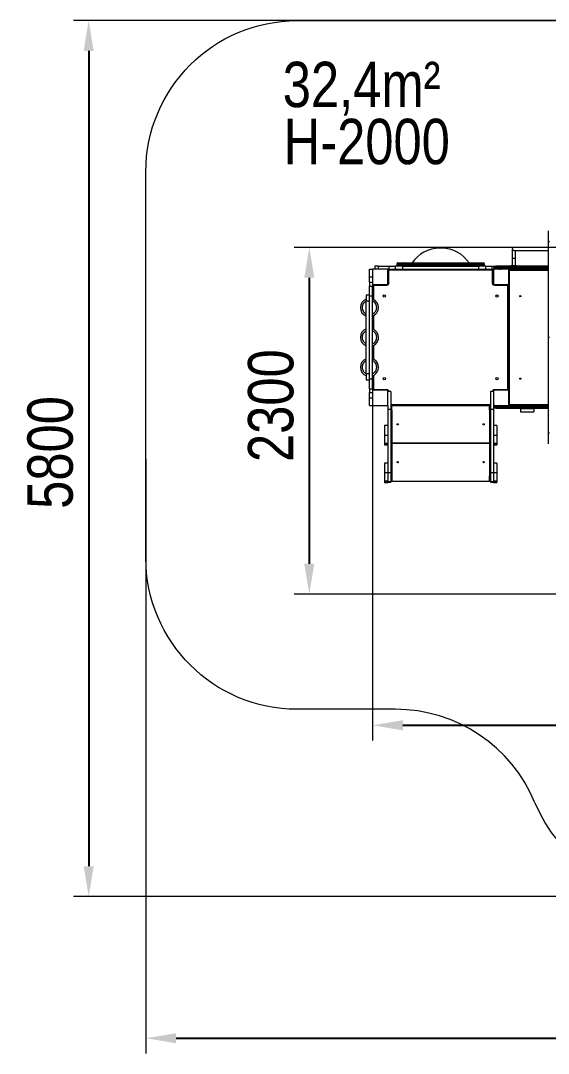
# Model space of a CAD drawing. Header units: millimetres. Extents: x -4040 to 3088, y -4191 to 2638.
# Drawn here: x -4040 to -549, y -4191 to 2638 of the extents above; entities that cross this region are included whole.
import ezdxf

# ---------------------------------------------------------------- set-up
doc = ezdxf.new("R2010")
doc.units = ezdxf.units.MM
for name, color, linetype in [('DIKOM_ЗОНА', 80, 'Continuous'), ('DIKOM_ОБЪЕКТ', 7, 'Continuous'), ('DIKOM_РАЗМЕР_ЗОНА', 7, 'Continuous'), ('DIKOM_РАЗМЕР_ОБЪЕКТА', 7, 'Continuous')]:
    doc.layers.add(name, color=color, linetype=linetype)
doc.styles.add('style1', font='arial.ttf', dxfattribs={"width": 0.8})
doc.dimstyles.new('1-50', dxfattribs={"dimtxt": 300, "dimasz": 200, "dimexe": 100, "dimexo": 0, "dimgap": 100, "dimtad": 1, "dimtxsty": 'style1', "dimcen": 200, "dimclrd": 7, "dimclre": 7, "dimclrt": 7, "dimadec": 1, "dimazin": 2, "dimtfac": 1, "dimtmove": 0, "dimatfit": 2, "dimfxl": 0, "dimlwd": 25, "dimlwe": 18, "dimarcsym": 0})

# ---------------------------------------------------------------- blocks, each defined once
blk = doc.blocks.new('*D9')
at = {"layer": 'Defpoints', "color": 0, "transparency": 16777216}
for p in [(-3211.6, -262.7), (3088.4, -258.6), (3088.4, -4091.2)]:
    blk.add_point(p, dxfattribs=at)
at = {"layer": 'DIKOM_РАЗМЕР_ЗОНА', "color": 7, "lineweight": 18, "transparency": 16777216}
for p, q in [((-3211.6, -262.7), (-3211.6, -4191.2)), ((3088.4, -258.6), (3088.4, -4191.2))]:
    blk.add_line(p, q, dxfattribs=at)
at = {"layer": 'DIKOM_РАЗМЕР_ЗОНА', "color": 7, "lineweight": 25, "transparency": 16777216}
blk.add_line((-3011.6, -4091.2), (2888.4, -4091.2), dxfattribs=at)
at = {"layer": 'DIKOM_РАЗМЕР_ЗОНА', "color": 7, "transparency": 16777216}
for points in [[(-3011.6, -4057.9), (-3011.6, -4124.6), (-3211.6, -4091.2)], [(2888.4, -4057.9), (2888.4, -4124.6), (3088.4, -4091.2)]]:
    blk.add_solid(points, dxfattribs=at)
at = {"layer": 'DIKOM_РАЗМЕР_ЗОНА', "color": 7, "transparency": 16777216, "insert": (-98.6, -3837.9), "char_height": 300, "attachment_point": 5, "style": 'style1'}
blk.add_mtext('6300', dxfattribs=at)
blk = doc.blocks.new('*D10')
at = {"layer": 'Defpoints', "color": 0, "transparency": 16777216}
for p in [(1588.4, 240.2), (-1711.6, 161.2), (1588.4, -2021.8)]:
    blk.add_point(p, dxfattribs=at)
at = {"layer": 'DIKOM_РАЗМЕР_ОБЪЕКТА', "color": 7, "lineweight": 18, "transparency": 16777216}
for p, q in [((1588.4, 240.2), (1588.4, -2121.8)), ((-1711.6, 161.2), (-1711.6, -2121.8))]:
    blk.add_line(p, q, dxfattribs=at)
at = {"layer": 'DIKOM_РАЗМЕР_ОБЪЕКТА', "color": 7, "lineweight": 25, "transparency": 16777216}
blk.add_line((-1511.6, -2021.8), (1388.4, -2021.8), dxfattribs=at)
at = {"layer": 'DIKOM_РАЗМЕР_ОБЪЕКТА', "color": 7, "transparency": 16777216}
for points in [[(-1511.6, -1988.5), (-1511.6, -2055.2), (-1711.6, -2021.8)], [(1388.4, -1988.5), (1388.4, -2055.2), (1588.4, -2021.8)]]:
    blk.add_solid(points, dxfattribs=at)
at = {"layer": 'DIKOM_РАЗМЕР_ОБЪЕКТА', "color": 7, "transparency": 16777216, "insert": (57.1, -1768.6), "char_height": 300, "attachment_point": 5, "style": 'style1'}
blk.add_mtext('3300', dxfattribs=at)
blk = doc.blocks.new('*D11')
at = {"layer": 'Defpoints', "color": 0, "transparency": 16777216}
for p in [(-126.1, 1138), (-2130.5, -1153.8), (1105.4, -1153.8)]:
    blk.add_point(p, dxfattribs=at)
at = {"layer": 'DIKOM_РАЗМЕР_ОБЪЕКТА', "color": 7, "lineweight": 18, "transparency": 16777216}
for p, q in [((-126.1, 1138), (-2230.5, 1138)), ((1105.4, -1153.8), (-2230.5, -1153.8))]:
    blk.add_line(p, q, dxfattribs=at)
at = {"layer": 'DIKOM_РАЗМЕР_ОБЪЕКТА', "color": 7, "lineweight": 25, "transparency": 16777216}
blk.add_line((-2130.5, 938), (-2130.5, -953.8), dxfattribs=at)
at = {"layer": 'DIKOM_РАЗМЕР_ОБЪЕКТА', "color": 7, "transparency": 16777216}
for points in [[(-2163.8, 938), (-2097.2, 938), (-2130.5, 1138)], [(-2163.8, -953.8), (-2097.2, -953.8), (-2130.5, -1153.8)]]:
    blk.add_solid(points, dxfattribs=at)
at = {"layer": 'DIKOM_РАЗМЕР_ОБЪЕКТА', "color": 7, "transparency": 16777216, "insert": (-2383.8, 92), "char_height": 300, "attachment_point": 5, "rotation": 90, "style": 'style1'}
blk.add_mtext('2300', dxfattribs=at)
blk = doc.blocks.new('*D12')
at = {"layer": 'Defpoints', "color": 0, "transparency": 16777216}
for p in [(-296.3, 2638), (-3589.8, -3153.9), (1186.2, -3153.9)]:
    blk.add_point(p, dxfattribs=at)
at = {"layer": 'DIKOM_РАЗМЕР_ЗОНА', "color": 7, "lineweight": 18, "transparency": 16777216}
for p, q in [((-296.3, 2638), (-3689.8, 2638)), ((1186.2, -3153.9), (-3689.8, -3153.9))]:
    blk.add_line(p, q, dxfattribs=at)
at = {"layer": 'DIKOM_РАЗМЕР_ЗОНА', "color": 7, "lineweight": 25, "transparency": 16777216}
blk.add_line((-3589.8, 2438), (-3589.8, -2953.9), dxfattribs=at)
at = {"layer": 'DIKOM_РАЗМЕР_ЗОНА', "color": 7, "transparency": 16777216}
for points in [[(-3623.1, 2438), (-3556.4, 2438), (-3589.8, 2638)], [(-3623.1, -2953.9), (-3556.4, -2953.9), (-3589.8, -3153.9)]]:
    blk.add_solid(points, dxfattribs=at)
at = {"layer": 'DIKOM_РАЗМЕР_ЗОНА', "color": 7, "transparency": 16777216, "insert": (-3842.9, -217.8), "char_height": 300, "attachment_point": 5, "rotation": 90, "style": 'style1'}
blk.add_mtext('5800', dxfattribs=at)

msp = doc.modelspace()

# ---------------------------------------------------------------- linework, layer by layer
at = {"layer": 'DIKOM_ЗОНА', "color": 3, "lineweight": 15}
msp.add_lwpolyline([(-637.467, -2534.128, 0.30368986), (-1561.827, -1915.65), (-2211.608, -1915.65, -0.41421356), (-3211.608, -915.65), (-3211.608, 1637.967, -0.41421356), (-2211.608, 2637.967), (2088.392, 2637.967, -0.41421356), (3088.392, 1637.967), (3088.392, -2155.132, -0.4146243), (2086.99, -3155.131)], format="xyb", dxfattribs=at)
msp.add_arc((286.892, -2152.606), 1000, 202.4279845, 269.9196637, dxfattribs=at)
at = {"layer": 'DIKOM_ОБЪЕКТ', "color": 7, "linetype": 'Continuous', "lineweight": 15}
for p, q in [((-549.108, 1177.265), (-549.108, 1247.504)), ((-549.108, 1177.265), (-549.108, 1176.938)), ((-549.108, 543.485), (-549.108, 1176.938)), ((-1253.854, 1133.467), (-1269.362, 1133.467)), ((-788.108, 1127.467), (-788.108, 1067.467)), ((-549.108, 1137.967), (-777.608, 1137.967)), ((-777.608, 1116.967), (-549.108, 1116.967)), ((-767.108, 1067.467), (-767.108, 1116.967)), ((-1551.608, 1029.467), (-1551.608, 1020.467)), ((-1551.608, 1029.467), (-1512.755, 1029.467)), ((-1512.755, 1029.467), (-1010.46, 1029.467)), ((-1512.755, 1029.467), (-1512.755, 1020.467)), ((-1507.559, 1035.467), (-1441.741, 1035.467)), ((-1081.474, 1035.467), (-1015.656, 1035.467)), ((-1010.46, 1020.467), (-1010.46, 1029.467)), ((-1010.46, 1029.467), (-971.608, 1029.467)), ((-971.608, 1020.467), (-971.608, 1029.467)), ((-788.108, 1067.467), (-788.108, 1017.467)), ((-788.108, 1067.467), (-767.108, 1067.467)), ((-767.108, 1017.467), (-767.108, 1067.467)), ((-1732.608, 993.467), (-1711.608, 993.467)), ((-1732.608, 943.467), (-1732.608, 993.467)), ((-1611.608, 993.467), (-1711.608, 993.467)), ((-1711.608, 993.467), (-1711.608, 893.467)), ((-1696.608, 1014.467), (-1696.608, 993.467)), ((-1671.608, 1014.467), (-1696.608, 1014.467)), ((-1671.608, 993.467), (-1671.608, 1014.467)), ((-1671.608, 1014.467), (-1601.608, 1014.467)), ((-1611.608, 993.467), (-1601.608, 993.467)), ((-1611.608, 893.467), (-1611.608, 993.467)), ((-1605.608, 983.467), (-1611.608, 983.467)), ((-1605.608, 983.467), (-1605.608, 901.467)), ((-1601.608, 993.467), (-1601.608, 1014.467)), ((-1601.608, 1014.467), (-1561.608, 1014.467)), ((-1601.608, 993.467), (-1561.608, 993.467)), ((-1601.608, 987.467), (-1601.608, 993.467)), ((-921.608, 987.467), (-1601.608, 987.467)), ((-1561.608, 1014.467), (-1561.608, 993.467)), ((-1511.608, 1014.467), (-1561.608, 1014.467)), ((-1561.608, 993.467), (-1511.608, 993.467)), ((-1551.608, 1020.467), (-1512.755, 1020.467)), ((-1512.755, 1020.467), (-1010.46, 1020.467)), ((-1511.608, 993.467), (-1511.608, 1014.467)), ((-1511.608, 1014.467), (-1011.608, 1014.467)), ((-1511.608, 993.467), (-1011.608, 993.467)), ((-1011.608, 1014.467), (-1011.608, 993.467)), ((-961.608, 1014.467), (-1011.608, 1014.467)), ((-1011.608, 993.467), (-961.608, 993.467)), ((-1010.46, 1020.467), (-971.608, 1020.467)), ((-961.608, 993.467), (-961.608, 1014.467)), ((-961.608, 1014.467), (-921.608, 1014.467)), ((-961.608, 993.467), (-921.608, 993.467)), ((-921.608, 993.467), (-921.608, 1014.467)), ((-921.608, 1014.467), (-895.608, 1014.467)), ((-921.608, 993.467), (-911.608, 993.467)), ((-921.608, 987.467), (-921.608, 993.467)), ((-917.608, 901.467), (-917.608, 983.467)), ((-917.608, 983.467), (-911.608, 983.467)), ((-911.608, 1000.467), (-911.608, 1001.467)), ((-881.454, 1001.467), (-911.608, 1001.467)), ((-911.608, 1000.467), (-881.454, 1000.467)), ((-911.608, 993.467), (-911.608, 893.467)), ((-874.876, 993.467), (-911.608, 993.467)), ((-904.608, 1008.467), (-874.876, 1008.467)), ((-874.876, 993.467), (-898.372, 993.467)), ((-895.608, 1008.467), (-895.608, 1014.467)), ((-869.708, 1014.467), (-895.608, 1014.467)), ((-881.454, 1000.467), (-881.454, 1001.467)), ((-869.35, 1001.467), (-881.454, 1001.467)), ((-881.454, 1000.467), (-869.35, 1000.467)), ((-874.876, 1008.467), (-862.772, 1008.467)), ((-862.772, 993.467), (-874.876, 993.467)), ((-684.07, 1014.467), (-869.708, 1014.467)), ((-869.708, 1008.467), (-869.708, 1014.467)), ((-556.185, 1001.467), (-869.35, 1001.467)), ((-869.35, 1000.467), (-869.35, 1001.467)), ((-869.35, 1000.467), (-556.185, 1000.467)), ((-862.772, 1008.467), (-557.608, 1008.467)), ((-557.608, 993.467), (-862.772, 993.467)), ((-811.608, 893.467), (-811.608, 993.467)), ((-806.608, 98.467), (-806.608, 988.467)), ((-806.608, 988.467), (-549.108, 988.467)), ((-797.608, 1014.467), (-797.608, 1017.467)), ((-792.608, 1017.467), (-797.608, 1017.467)), ((-792.608, 1014.467), (-792.608, 1017.467)), ((-777.608, 1017.467), (-792.608, 1017.467)), ((-762.608, 1017.467), (-777.608, 1017.467)), ((-762.608, 1014.467), (-762.608, 1017.467)), ((-757.608, 1017.467), (-762.608, 1017.467)), ((-757.608, 1014.467), (-757.608, 1017.467)), ((-684.07, 1008.467), (-684.07, 1014.467)), ((-549.108, 1014.467), (-684.07, 1014.467)), ((-557.608, 1008.467), (-549.108, 1008.467)), ((-549.108, 993.467), (-557.608, 993.467)), ((-550.608, 1001.467), (-556.185, 1001.467)), ((-556.185, 1000.467), (-556.185, 1001.467)), ((-556.185, 1000.467), (-550.608, 1000.467)), ((-550.608, 1001.467), (-550.608, 1000.467)), ((-549.108, 1001.467), (-550.608, 1001.467)), ((-550.608, 1000.467), (-549.108, 1000.467)), ((-1732.608, 943.467), (-1711.608, 943.467)), ((-1732.608, 908.962), (-1732.608, 943.467)), ((-1732.608, 908.962), (-1711.608, 908.962)), ((-1732.608, 908.962), (-1732.608, 882.731)), ((-1711.608, 893.467), (-1711.608, 882.731)), ((-1711.608, 893.467), (-1611.608, 893.467)), ((-1701.608, 887.467), (-1701.608, 893.467)), ((-1619.608, 887.467), (-1619.608, 893.467)), ((-1605.608, 901.467), (-1611.608, 901.467)), ((-917.608, 901.467), (-911.608, 901.467)), ((-911.608, 893.467), (-811.608, 893.467)), ((-903.608, 887.467), (-903.608, 893.467)), ((-821.608, 887.467), (-821.608, 893.467)), ((-811.608, 893.467), (-811.608, 193.467)), ((-1732.608, 823.467), (-1753.608, 823.467)), ((-1753.608, 823.467), (-1753.608, 783.467)), ((-1732.608, 823.467), (-1744.608, 823.467)), ((-1732.608, 882.731), (-1711.608, 882.731)), ((-1732.608, 818.467), (-1732.608, 882.731)), ((-1705.608, 883.467), (-1711.608, 883.467)), ((-1711.608, 818.467), (-1711.608, 882.731)), ((-1705.608, 883.467), (-1705.608, 794.549)), ((-1619.608, 887.467), (-1701.608, 887.467)), ((-821.608, 887.467), (-903.608, 887.467)), ((-817.608, 203.467), (-817.608, 883.467)), ((-817.608, 883.467), (-811.608, 883.467)), ((-1732.608, 783.467), (-1753.608, 783.467)), ((-1753.608, 303.467), (-1753.608, 783.467)), ((-1732.608, 818.467), (-1711.608, 818.467)), ((-1732.608, 268.467), (-1732.608, 818.467)), ((-1711.608, 268.467), (-1711.608, 818.467)), ((-1705.608, 687.385), (-1705.608, 597.049)), ((-1705.608, 489.885), (-1705.608, 399.549)), ((-549.108, 543.485), (-549.108, 543.435)), ((-549.108, -90.018), (-549.108, 543.435)), ((-1732.608, 303.467), (-1753.608, 303.467)), ((-1753.608, 303.467), (-1753.608, 263.467)), ((-1705.608, 292.385), (-1705.608, 203.467)), ((-1753.608, 263.467), (-1732.608, 263.467)), ((-1744.608, 263.467), (-1732.608, 263.467)), ((-1732.608, 268.467), (-1711.608, 268.467)), ((-1732.608, 204.202), (-1732.608, 268.467)), ((-1711.608, 204.202), (-1711.608, 268.467)), ((-1732.608, 204.202), (-1711.608, 204.202)), ((-1732.608, 204.202), (-1732.608, 177.972)), ((-1732.608, 177.972), (-1711.608, 177.972)), ((-1732.608, 143.467), (-1732.608, 177.972)), ((-1732.608, 143.467), (-1711.608, 143.467)), ((-1732.608, 93.467), (-1732.608, 143.467)), ((-1711.608, 204.202), (-1711.608, 193.467)), ((-1705.608, 203.467), (-1711.608, 203.467)), ((-1611.608, 193.467), (-1711.608, 193.467)), ((-1711.608, 193.467), (-1711.608, 93.467)), ((-1701.608, 199.467), (-1619.608, 199.467)), ((-1701.608, 199.467), (-1701.608, 193.467)), ((-1619.608, 199.467), (-1619.608, 193.467)), ((-1611.608, 93.467), (-1611.608, 193.467)), ((-1590.608, 185.841), (-1611.608, 185.841)), ((-1590.608, 184.908), (-1611.608, 184.908)), ((-1590.608, 185.841), (-1590.608, 184.908)), ((-1590.608, 184.908), (-1590.608, 65.899)), ((-911.608, 185.841), (-932.608, 185.841)), ((-932.608, 185.841), (-932.608, 184.908)), ((-911.608, 184.908), (-932.608, 184.908)), ((-932.608, 184.908), (-932.608, 65.899)), ((-811.608, 193.467), (-911.608, 193.467)), ((-911.608, 193.467), (-911.608, 93.467)), ((-903.608, 199.467), (-821.608, 199.467)), ((-903.608, 199.467), (-903.608, 193.467)), ((-821.608, 199.467), (-821.608, 193.467)), ((-817.608, 203.467), (-811.608, 203.467)), ((-811.608, 93.467), (-811.608, 193.467)), ((-1732.608, 93.467), (-1711.608, 93.467)), ((-1711.608, 93.467), (-1611.608, 93.467)), ((-1611.608, 93.467), (-1611.608, 65.899)), ((-1590.608, 99.467), (-932.608, 99.467)), ((-1590.608, 93.467), (-932.608, 93.467)), ((-1584.608, 93.464), (-1590.608, 93.464)), ((-1584.608, 93.464), (-1590.608, 93.464)), ((-1584.608, 88.464), (-1590.608, 88.464)), ((-1584.608, 93.464), (-1584.608, 93.467)), ((-1584.608, 93.464), (-1584.608, 88.464)), ((-1584.608, 93.464), (-1584.608, 93.464)), ((-1584.608, 62.713), (-1584.608, 88.464)), ((-938.608, 93.464), (-938.608, 93.467)), ((-938.608, 93.464), (-938.608, 88.464)), ((-938.608, 93.464), (-938.608, 93.464)), ((-932.608, 93.464), (-938.608, 93.464)), ((-932.608, 93.464), (-938.608, 93.464)), ((-938.608, 62.713), (-938.608, 88.464)), ((-932.608, 88.464), (-938.608, 88.464)), ((-911.608, 93.467), (-911.608, 86.467)), ((-911.608, 93.467), (-874.876, 93.467)), ((-911.608, 85.467), (-911.608, 86.467)), ((-881.454, 86.467), (-911.608, 86.467)), ((-911.608, 85.467), (-911.608, 65.899)), ((-911.608, 85.467), (-881.454, 85.467)), ((-874.876, 78.467), (-904.608, 78.467)), ((-898.372, 93.467), (-874.876, 93.467)), ((-896.608, 72.467), (-896.608, 78.467)), ((-876.749, 72.467), (-896.608, 72.467)), ((-881.454, 85.467), (-881.454, 86.467)), ((-869.35, 86.467), (-881.454, 86.467)), ((-881.454, 85.467), (-869.35, 85.467)), ((-876.749, 72.467), (-876.749, 78.467)), ((-727.202, 72.467), (-876.749, 72.467)), ((-874.876, 93.467), (-862.772, 93.467)), ((-862.772, 78.467), (-874.876, 78.467)), ((-556.185, 86.467), (-869.35, 86.467)), ((-869.35, 85.467), (-869.35, 86.467)), ((-869.35, 85.467), (-556.185, 85.467)), ((-862.772, 93.467), (-557.608, 93.467)), ((-557.608, 78.467), (-862.772, 78.467)), ((-549.108, 98.467), (-806.608, 98.467)), ((-733.025, 72.467), (-733.025, 51.467)), ((-732.919, 72.467), (-732.919, 51.467)), ((-732.906, 72.467), (-732.906, 51.467)), ((-727.202, 72.467), (-649.581, 72.467)), ((-549.108, 72.467), (-649.581, 72.467)), ((-644.914, 72.467), (-644.914, 51.467)), ((-557.608, 93.467), (-549.108, 93.467)), ((-549.108, 78.467), (-557.608, 78.467)), ((-550.608, 86.467), (-556.185, 86.467)), ((-556.185, 85.467), (-556.185, 86.467)), ((-556.185, 85.467), (-550.608, 85.467)), ((-550.608, 86.467), (-550.608, 85.467)), ((-549.108, 86.467), (-550.608, 86.467)), ((-550.608, 85.467), (-549.108, 85.467)), ((-1590.608, 65.899), (-1611.608, 65.899)), ((-1611.608, 65.899), (-1611.608, -353.005)), ((-1590.608, 65.899), (-1590.608, -353.005)), ((-1584.608, 62.713), (-1590.608, 62.713)), ((-1584.608, 41.157), (-1590.608, 41.157)), ((-1584.608, 62.713), (-1584.608, 41.157)), ((-1584.608, 41.157), (-1584.608, -374.259)), ((-938.608, 62.713), (-938.608, 41.157)), ((-932.608, 62.713), (-938.608, 62.713)), ((-938.608, 41.157), (-938.608, -374.259)), ((-932.608, 41.157), (-938.608, 41.157)), ((-911.608, 65.899), (-932.608, 65.899)), ((-932.608, 65.899), (-932.608, -353.005)), ((-911.608, 65.899), (-911.608, -353.005)), ((-733.025, 51.467), (-732.919, 51.467)), ((-732.919, 51.467), (-732.906, 51.467)), ((-732.906, 51.467), (-644.914, 51.467)), ((-1611.608, -40.129), (-1632.608, -40.129)), ((-1632.608, -40.129), (-1632.608, -104.968)), ((-890.608, -40.129), (-911.608, -40.129)), ((-890.608, -40.129), (-890.608, -104.968)), ((-1611.608, -104.968), (-1632.608, -104.968)), ((-1632.608, -104.968), (-1632.608, -158.51)), ((-890.608, -104.968), (-911.608, -104.968)), ((-890.608, -104.968), (-890.608, -158.51)), ((-549.108, -90.018), (-549.108, -90.345)), ((-549.108, -160.584), (-549.108, -90.345)), ((-1611.608, -158.51), (-1632.608, -158.51)), ((-1632.608, -158.51), (-1632.608, -167.353)), ((-1611.608, -167.353), (-1632.608, -167.353)), ((-1632.608, -167.353), (-1632.608, -167.354)), ((-1611.608, -167.354), (-1632.608, -167.354)), ((-1632.608, -167.354), (-1632.608, -167.36)), ((-1632.608, -167.36), (-1611.608, -167.36)), ((-1584.608, -156.533), (-938.608, -156.533)), ((-938.608, -156.536), (-1584.608, -156.536)), ((-890.608, -158.51), (-911.608, -158.51)), ((-890.608, -167.353), (-911.608, -167.353)), ((-890.608, -167.354), (-911.608, -167.354)), ((-911.608, -167.36), (-890.608, -167.36)), ((-890.608, -158.51), (-890.608, -167.353)), ((-890.608, -167.353), (-890.608, -167.354)), ((-890.608, -167.354), (-890.608, -167.36)), ((-1611.608, -288.42), (-1632.608, -288.42)), ((-1632.608, -288.42), (-1632.608, -353.258)), ((-1611.608, -331.924), (-1611.608, -353.258)), ((-890.608, -288.42), (-911.608, -288.42)), ((-911.608, -331.924), (-911.608, -353.258)), ((-890.608, -288.42), (-890.608, -353.258)), ((-1611.608, -353.258), (-1632.608, -353.258)), ((-1632.608, -353.258), (-1632.608, -406.801)), ((-1611.608, -406.801), (-1632.608, -406.801)), ((-1632.608, -406.801), (-1632.608, -415.644)), ((-1590.608, -353.005), (-1611.608, -353.005)), ((-1611.608, -353.258), (-1611.608, -406.801)), ((-1611.608, -406.801), (-1611.608, -415.644)), ((-1590.608, -353.005), (-1590.608, -412.289)), ((-1584.608, -374.259), (-1590.608, -374.259)), ((-1584.608, -406.536), (-1590.608, -406.536)), ((-1584.608, -374.259), (-1584.608, -405.373)), ((-1584.608, -374.536), (-1584.608, -406.536)), ((-1584.608, -406.536), (-938.608, -406.536)), ((-938.608, -374.259), (-938.608, -405.373)), ((-932.608, -374.259), (-938.608, -374.259)), ((-938.608, -406.536), (-938.608, -374.536)), ((-932.608, -406.536), (-938.608, -406.536)), ((-911.608, -353.005), (-932.608, -353.005)), ((-932.608, -353.005), (-932.608, -412.289)), ((-890.608, -353.258), (-911.608, -353.258)), ((-911.608, -353.258), (-911.608, -406.801)), ((-890.608, -406.801), (-911.608, -406.801)), ((-911.608, -406.801), (-911.608, -415.644)), ((-890.608, -353.258), (-890.608, -406.801)), ((-890.608, -406.801), (-890.608, -415.644)), ((-1611.608, -415.644), (-1632.608, -415.644)), ((-1611.608, -415.644), (-1632.608, -415.644)), ((-1632.608, -415.644), (-1632.608, -415.644)), ((-1632.608, -415.644), (-1632.608, -415.65)), ((-1632.608, -415.65), (-1611.608, -415.65)), ((-1590.608, -412.289), (-1611.608, -412.289)), ((-1611.608, -412.289), (-1611.608, -415.034)), ((-1611.608, -415.034), (-1590.608, -415.034)), ((-1611.608, -415.644), (-1611.608, -415.644)), ((-1611.608, -415.644), (-1611.608, -415.65)), ((-1590.608, -412.289), (-1590.608, -415.034)), ((-911.608, -412.289), (-932.608, -412.289)), ((-932.608, -412.289), (-932.608, -415.034)), ((-932.608, -415.034), (-911.608, -415.034)), ((-911.608, -412.289), (-911.608, -415.034)), ((-890.608, -415.644), (-911.608, -415.644)), ((-890.608, -415.644), (-911.608, -415.644)), ((-911.608, -415.644), (-911.608, -415.644)), ((-911.608, -415.644), (-911.608, -415.65)), ((-911.608, -415.65), (-890.608, -415.65)), ((-890.608, -415.644), (-890.608, -415.644)), ((-890.608, -415.644), (-890.608, -415.65))]:
    msp.add_line(p, q, dxfattribs=at)
at = {"layer": 'DIKOM_ОБЪЕКТ', "color": 7, "linetype": 'Continuous', "lineweight": 15, "flags": 128}
for points in [[(-542.108, 1176.403), (-543.473, 1176.419), (-544.786, 1176.468), (-545.997, 1176.548), (-547.057, 1176.655), (-547.928, 1176.786), (-548.575, 1176.935), (-548.973, 1177.097), (-549.108, 1177.265)], [(-542.108, 1176.239), (-543.473, 1176.253), (-544.786, 1176.292), (-545.997, 1176.357), (-547.057, 1176.444), (-547.928, 1176.55), (-548.575, 1176.67), (-548.973, 1176.801), (-549.108, 1176.938)], [(-806.608, 988.467), (-807.583, 989.442), (-808.521, 990.38), (-809.385, 991.245), (-810.143, 992.002), (-810.765, 992.624), (-811.227, 993.086), (-811.511, 993.371), (-811.608, 993.467)], [(-542.108, 543.473), (-543.473, 543.473), (-544.786, 543.474), (-545.997, 543.475), (-547.057, 543.476), (-547.928, 543.478), (-548.575, 543.48), (-548.973, 543.483), (-549.108, 543.485)], [(-542.108, 543.447), (-543.473, 543.447), (-544.786, 543.446), (-545.997, 543.445), (-547.057, 543.444), (-547.928, 543.442), (-548.575, 543.44), (-548.973, 543.437), (-549.108, 543.435)], [(-811.608, 93.467), (-811.511, 93.563), (-811.227, 93.847), (-810.765, 94.31), (-810.143, 94.931), (-809.385, 95.689), (-808.521, 96.553), (-807.583, 97.491), (-806.608, 98.467)], [(-542.108, -89.319), (-543.473, -89.333), (-544.786, -89.372), (-545.997, -89.437), (-547.057, -89.524), (-547.928, -89.63), (-548.575, -89.75), (-548.973, -89.881), (-549.108, -90.018)], [(-542.108, -89.483), (-543.473, -89.499), (-544.786, -89.548), (-545.997, -89.628), (-547.057, -89.735), (-547.928, -89.866), (-548.575, -90.015), (-548.973, -90.177), (-549.108, -90.345)]]:
    msp.add_lwpolyline(points, dxfattribs=at)
at = {"layer": 'DIKOM_ОБЪЕКТ', "color": 7, "linetype": 'Continuous', "lineweight": 15}
for centre, radius in [((-1634.608, 816.467), 7.5), ((-888.608, 816.467), 7.5), ((-734.608, 816.467), 4), ((-1634.608, 270.467), 7.5), ((-888.608, 270.467), 7.5), ((-734.608, 270.467), 4), ((-1545.608, -31.533), 4), ((-977.608, -31.533), 4), ((-1545.608, -281.536), 4), ((-977.608, -281.536), 4)]:
    msp.add_circle(centre, radius, dxfattribs=at)
for centre, radius, start, end in [((-1269.362, 918.467), 215, 90, 147.0309416), ((-1253.854, 918.467), 215, 32.9978535, 90), ((-777.608, 1127.467), 10.5, 90, 180), ((-777.608, 1127.467), 10.5, 180, 270), ((-1545.608, 1029.467), 6, 90, 180), ((-977.608, 1029.467), 6, 0, 90), ((-1601.608, 983.467), 10, 90, 180), ((-1545.608, 1020.467), 6, 180, 270), ((-977.608, 1020.467), 6, 270, 0), ((-921.608, 983.467), 10, 0, 90), ((-904.608, 1001.467), 7, 90, 180), ((-904.608, 1000.467), 7, 180, 270), ((-874.658, 1001.672), 6.799, 91.8360353, 181.725592), ((-874.658, 1000.262), 6.799, 178.274408, 268.1639647), ((-862.554, 1001.672), 6.799, 91.8361406, 181.7254867), ((-862.554, 1000.262), 6.799, 178.2745133, 268.1638594), ((-1701.608, 883.467), 10, 90, 180), ((-821.608, 883.467), 10, 0, 90), ((-1732.608, 740.967), 60, 110.5393705, 249.449801), ((-1732.608, 740.967), 60, 290.4873151, 69.5126849), ((-1732.608, 543.467), 60, 110.5424889, 249.5126849), ((-1732.608, 543.467), 60, 25.0403466, 69.5126849), ((-1732.608, 543.467), 60, 290.4873151, 25.0403466), ((-1732.608, 345.967), 60, 110.5487448, 249.4535459), ((-1732.608, 345.967), 60, 315.893683, 69.5126849), ((-1732.608, 345.967), 60, 290.4873151, 315.893683), ((-1701.608, 203.467), 10, 180, 270), ((-821.608, 203.467), 10, 270, 0), ((-904.608, 86.467), 7, 90, 180), ((-904.608, 85.467), 7, 180, 270), ((-874.658, 86.672), 6.799, 91.8360353, 181.725592), ((-874.658, 85.262), 6.799, 178.2743039, 268.1640687), ((-862.554, 86.672), 6.799, 91.8361406, 181.7254867), ((-862.554, 85.262), 6.799, 178.2744093, 268.1639634)]:
    msp.add_arc(centre, radius, start, end, dxfattribs=at)
for points, knots in [([(-1545.608, 1035.467), (-1545.53, 1035.467), (-1545.374, 1035.467), (-1544.11, 1035.467), (-1542.105, 1035.467), (-1539.3, 1035.467), (-1535.448, 1035.467), (-1530.34, 1035.467), (-1523.788, 1035.467), (-1516.288, 1035.467), (-1510.468, 1035.467), (-1507.559, 1035.467)], [0, 0, 0, 0, 0.10221542, 0.20436018, 0.30617845, 0.40741727, 0.50872955, 0.63312971, 0.7575334, 0.87876523, 1, 1, 1, 1]), ([(-1507.559, 1035.467), (-1508.143, 1035.401), (-1509.311, 1035.268), (-1510.868, 1034.233), (-1512.044, 1032.711), (-1512.666, 1031.024), (-1512.73, 1029.909), (-1512.755, 1029.467)], [0, 0, 0, 0, 0.21469649, 0.42938529, 0.64408131, 0.85877479, 1, 1, 1, 1]), ([(-1512.755, 1029.467), (-1512.697, 1030.141), (-1512.583, 1031.49), (-1511.687, 1033.289), (-1510.368, 1034.645), (-1508.907, 1035.364), (-1507.942, 1035.438), (-1507.559, 1035.467)], [0, 0, 0, 0, 0.21469594, 0.42938785, 0.64408202, 0.85877921, 1, 1, 1, 1]), ([(-1507.559, 1035.467), (-1505.094, 1035.467), (-1500.165, 1035.467), (-1491.949, 1035.467), (-1483.104, 1035.467), (-1473.574, 1035.467), (-1462.512, 1035.467), (-1449.793, 1035.467), (-1435.226, 1035.467), (-1419.848, 1035.467), (-1404.787, 1035.467), (-1390.313, 1035.467), (-1376.598, 1035.467), (-1362.601, 1035.467), (-1348.358, 1035.467), (-1332.794, 1035.467), (-1315.867, 1035.467), (-1297.748, 1035.467), (-1279.636, 1035.467), (-1262.808, 1035.467), (-1247.186, 1035.467), (-1232.736, 1035.467), (-1218.241, 1035.467), (-1203.733, 1035.467), (-1188.017, 1035.467), (-1171.253, 1035.467), (-1153.549, 1035.467), (-1136.27, 1035.467), (-1120.619, 1035.467), (-1106.583, 1035.467), (-1094.086, 1035.467), (-1082.106, 1035.467), (-1070.665, 1035.467), (-1058.954, 1035.467), (-1047.138, 1035.467), (-1035.555, 1035.467), (-1025, 1035.467), (-1016.125, 1035.467), (-1008.656, 1035.467), (-1002.387, 1035.467), (-996.746, 1035.467), (-991.765, 1035.467), (-987.114, 1035.467), (-983.063, 1035.467), (-979.945, 1035.467), (-977.973, 1035.467), (-977.729, 1035.467), (-977.608, 1035.467)], [0, 0, 0, 0, 0.01940171, 0.03879092, 0.05845573, 0.07835108, 0.09826041, 0.12358167, 0.14890363, 0.17445138, 0.19999979, 0.22044293, 0.24087193, 0.2612356, 0.2814834, 0.30174589, 0.326626, 0.35150679, 0.37575315, 0.40000016, 0.41940151, 0.43879082, 0.4584559, 0.47835125, 0.49826053, 0.5235818, 0.54890376, 0.57445146, 0.59999993, 0.62044309, 0.64087204, 0.66123577, 0.68148351, 0.70174602, 0.72662608, 0.75150687, 0.77575324, 0.80000033, 0.819402, 0.83879114, 0.85845598, 0.87835136, 0.8982607, 0.92358189, 0.94890383, 0.97445163, 1, 1, 1, 1]), ([(-1010.46, 1029.467), (-1010.518, 1030.141), (-1010.633, 1031.49), (-1011.528, 1033.289), (-1012.847, 1034.645), (-1014.308, 1035.364), (-1015.273, 1035.438), (-1015.656, 1035.467)], [0, 0, 0, 0, 0.21469529, 0.42938921, 0.64408272, 0.85877418, 1, 1, 1, 1]), ([(-1015.656, 1035.467), (-1015.072, 1035.401), (-1013.904, 1035.268), (-1012.347, 1034.233), (-1011.172, 1032.711), (-1010.549, 1031.024), (-1010.485, 1029.909), (-1010.46, 1029.467)], [0, 0, 0, 0, 0.21469611, 0.42938934, 0.64408133, 0.85877444, 1, 1, 1, 1]), ([(-1601.608, 987.467), (-1602.111, 987.413), (-1602.885, 987.331), (-1603.816, 986.832), (-1604.457, 986.316), (-1604.973, 985.675), (-1605.472, 984.744), (-1605.554, 983.97), (-1605.608, 983.467)], [0, 0, 0, 0, 0.23945051, 0.36835281, 0.50000105, 0.6316352, 0.76054392, 1, 1, 1, 1]), ([(-1512.755, 1020.467), (-1512.697, 1019.792), (-1512.583, 1018.443), (-1511.687, 1016.645), (-1510.368, 1015.288), (-1508.907, 1014.569), (-1507.942, 1014.496), (-1507.559, 1014.467)], [0, 0, 0, 0, 0.21469329, 0.42938567, 0.64408244, 0.8587789, 1, 1, 1, 1]), ([(-1507.559, 1014.467), (-1508.143, 1014.533), (-1509.311, 1014.666), (-1510.868, 1015.7), (-1512.044, 1017.223), (-1512.666, 1018.91), (-1512.73, 1020.025), (-1512.755, 1020.467)], [0, 0, 0, 0, 0.21469698, 0.42938474, 0.64408364, 0.85877762, 1, 1, 1, 1]), ([(-1015.656, 1014.467), (-1015.072, 1014.533), (-1013.904, 1014.666), (-1012.347, 1015.7), (-1011.172, 1017.223), (-1010.549, 1018.91), (-1010.485, 1020.025), (-1010.46, 1020.467)], [0, 0, 0, 0, 0.21469661, 0.4293888, 0.64408366, 0.85877726, 1, 1, 1, 1]), ([(-1010.46, 1020.467), (-1010.518, 1019.792), (-1010.633, 1018.443), (-1011.528, 1016.645), (-1012.847, 1015.288), (-1014.308, 1014.569), (-1015.273, 1014.496), (-1015.656, 1014.467)], [0, 0, 0, 0, 0.21469264, 0.42938703, 0.64408314, 0.85877386, 1, 1, 1, 1]), ([(-917.608, 983.467), (-917.661, 983.97), (-917.743, 984.744), (-918.242, 985.675), (-918.758, 986.316), (-919.399, 986.832), (-920.33, 987.331), (-921.104, 987.413), (-921.608, 987.467)], [0, 0, 0, 0, 0.23945693, 0.36836173, 0.49999935, 0.63163697, 0.76054396, 1, 1, 1, 1]), ([(-550.608, 1001.467), (-550.652, 1002.063), (-550.737, 1003.216), (-551.455, 1004.977), (-552.807, 1006.771), (-554.608, 1007.904), (-556.316, 1008.385), (-557.168, 1008.467), (-557.602, 1008.467), (-557.608, 1008.467)], [0, 0, 0, 0, 0.15867558, 0.3070357, 0.50383485, 0.76152544, 0.87820478, 0.99847726, 1, 1, 1, 1]), ([(-556.185, 1001.467), (-556.195, 1002.063), (-556.212, 1003.216), (-556.361, 1004.977), (-556.639, 1006.771), (-557.006, 1007.904), (-557.35, 1008.385), (-557.52, 1008.467), (-557.607, 1008.467), (-557.608, 1008.467)], [0, 0, 0, 0, 0.15863375, 0.30697788, 0.50379548, 0.76154102, 0.87821923, 0.99847678, 1, 1, 1, 1]), ([(-557.608, 993.467), (-557.607, 993.467), (-557.52, 993.467), (-557.35, 993.548), (-557.006, 994.03), (-556.639, 995.162), (-556.361, 996.956), (-556.212, 998.717), (-556.195, 999.871), (-556.185, 1000.467)], [0, 0, 0, 0, 0.00152322, 0.12178077, 0.23845898, 0.49620452, 0.69302212, 0.84136625, 1, 1, 1, 1]), ([(-557.608, 993.467), (-557.602, 993.467), (-557.168, 993.467), (-556.316, 993.548), (-554.608, 994.03), (-552.807, 995.162), (-551.455, 996.957), (-550.737, 998.717), (-550.652, 999.871), (-550.608, 1000.467)], [0, 0, 0, 0, 0.00152274, 0.12179522, 0.23847456, 0.49616515, 0.6929643, 0.84132442, 1, 1, 1, 1]), ([(-1605.608, 901.467), (-1605.653, 900.613), (-1605.747, 898.854), (-1606.525, 896.245), (-1607.817, 893.736), (-1609.638, 891.497), (-1611.876, 889.676), (-1614.386, 888.385), (-1616.995, 887.606), (-1618.754, 887.512), (-1619.608, 887.467)], [0, 0, 0, 0, 0.11651528, 0.24001102, 0.3686409, 0.49999988, 0.63135762, 0.75998986, 0.883483, 1, 1, 1, 1]), ([(-903.608, 887.467), (-904.461, 887.512), (-906.22, 887.606), (-908.83, 888.385), (-911.339, 889.676), (-913.577, 891.497), (-915.398, 893.736), (-916.69, 896.245), (-917.469, 898.854), (-917.562, 900.613), (-917.608, 901.467)], [0, 0, 0, 0, 0.11651568, 0.24001146, 0.36864012, 0.5, 0.63135988, 0.75998854, 0.88348432, 1, 1, 1, 1]), ([(-1701.608, 887.467), (-1702.111, 887.413), (-1702.885, 887.331), (-1703.816, 886.832), (-1704.457, 886.316), (-1704.973, 885.675), (-1705.472, 884.744), (-1705.554, 883.97), (-1705.608, 883.467)], [0, 0, 0, 0, 0.23945447, 0.36835624, 0.49999139, 0.63163924, 0.76054085, 1, 1, 1, 1]), ([(-817.608, 883.467), (-817.661, 883.97), (-817.743, 884.744), (-818.242, 885.675), (-818.758, 886.316), (-819.399, 886.832), (-820.33, 887.331), (-821.104, 887.413), (-821.608, 887.467)], [0, 0, 0, 0, 0.23945716, 0.36836475, 0.50000299, 0.63164123, 0.76054663, 1, 1, 1, 1]), ([(-1753.608, 784.061), (-1754.229, 783.775), (-1756.35, 782.798), (-1759.726, 780.654), (-1763.653, 777.69), (-1767.22, 774.341), (-1770.705, 770.34), (-1773.937, 765.633), (-1776.696, 760.256), (-1778.728, 754.69), (-1780.069, 748.919), (-1780.699, 742.909), (-1780.566, 737.201), (-1779.836, 731.944), (-1778.675, 727.193), (-1777.028, 722.552), (-1774.893, 718.075), (-1772.312, 713.84), (-1769.326, 709.924), (-1765.985, 706.351), (-1761.974, 702.883), (-1757.864, 699.968), (-1754.805, 698.481), (-1753.608, 697.898)], [0, 0, 0, 0, 0.01913251, 0.06531399, 0.11149965, 0.15671876, 0.20194271, 0.25978498, 0.31604952, 0.37062398, 0.42519424, 0.48145884, 0.53930554, 0.58452442, 0.6297483, 0.67592908, 0.72211532, 0.76829618, 0.81448228, 0.85970071, 0.90492488, 0.96276753, 1, 1, 1, 1]), ([(-1711.608, 697.873), (-1710.986, 698.159), (-1708.866, 699.136), (-1705.489, 701.28), (-1701.562, 704.243), (-1697.996, 707.592), (-1694.51, 711.593), (-1691.278, 716.301), (-1688.519, 721.678), (-1686.487, 727.243), (-1685.146, 733.015), (-1684.516, 739.025), (-1684.649, 744.733), (-1685.379, 749.99), (-1686.54, 754.74), (-1688.187, 759.382), (-1690.322, 763.858), (-1692.903, 768.094), (-1695.889, 772.009), (-1699.23, 775.583), (-1703.241, 779.051), (-1707.352, 781.966), (-1710.41, 783.453), (-1711.608, 784.035)], [0, 0, 0, 0, 0.0191335, 0.06531399, 0.1115005, 0.15671876, 0.20194257, 0.25978491, 0.31604979, 0.37062433, 0.42519429, 0.48145896, 0.53930565, 0.58452449, 0.62974794, 0.67592919, 0.72211491, 0.76829631, 0.81448237, 0.85970076, 0.90492489, 0.96276651, 1, 1, 1, 1]), ([(-1753.608, 586.584), (-1755.113, 585.811), (-1758.41, 584.12), (-1763.086, 580.702), (-1767.272, 576.825), (-1770.717, 572.786), (-1773.498, 568.764), (-1775.874, 564.45), (-1777.804, 559.881), (-1779.256, 555.139), (-1780.202, 550.305), (-1780.65, 545.436), (-1780.6, 540.128), (-1779.88, 534.467), (-1778.41, 528.597), (-1776.86, 524.948), (-1776.096, 523.151)], [0, 0, 0, 0, 0.06800214, 0.14887393, 0.23201996, 0.29701606, 0.36201875, 0.42839659, 0.49478263, 0.56116088, 0.62754679, 0.69254221, 0.75754478, 0.84068494, 0.92155699, 1, 1, 1, 1]), ([(-1689.119, 563.783), (-1690.007, 565.522), (-1691.811, 569.053), (-1695.37, 573.947), (-1699.249, 578.133), (-1703.291, 581.571), (-1707.283, 584.366), (-1710.162, 585.871), (-1711.608, 586.627)], [0, 0, 0, 0, 0.17908566, 0.36371808, 0.55354791, 0.70194012, 0.85034832, 1, 1, 1, 1]), ([(-1711.608, 500.35), (-1710.102, 501.123), (-1706.805, 502.814), (-1702.129, 506.232), (-1697.943, 510.108), (-1694.498, 514.148), (-1691.717, 518.17), (-1689.341, 522.484), (-1687.411, 527.053), (-1685.959, 531.795), (-1685.013, 536.628), (-1684.565, 541.498), (-1684.616, 546.806), (-1685.335, 552.467), (-1686.805, 558.336), (-1688.356, 561.986), (-1689.119, 563.783)], [0, 0, 0, 0, 0.06800209, 0.14887381, 0.23202094, 0.29701595, 0.36201859, 0.42839716, 0.49478252, 0.56116116, 0.62754673, 0.69254224, 0.75754476, 0.84068465, 0.92155703, 1, 1, 1, 1]), ([(-1776.096, 523.151), (-1775.208, 521.412), (-1773.404, 517.881), (-1769.845, 512.987), (-1765.966, 508.8), (-1761.924, 505.363), (-1757.932, 502.567), (-1755.053, 501.063), (-1753.608, 500.307)], [0, 0, 0, 0, 0.17908762, 0.36371807, 0.55355056, 0.70194291, 0.85034824, 1, 1, 1, 1]), ([(-1767.074, 379.374), (-1768.383, 377.926), (-1771.04, 374.983), (-1774.347, 369.915), (-1776.876, 364.8), (-1778.657, 359.799), (-1779.825, 355.051), (-1780.51, 350.173), (-1780.686, 345.217), (-1780.355, 340.268), (-1779.518, 335.415), (-1778.204, 330.705), (-1776.266, 325.764), (-1773.587, 320.721), (-1770.093, 315.792), (-1766.101, 311.41), (-1761.59, 307.579), (-1757.409, 304.696), (-1754.597, 303.379), (-1753.608, 302.915)], [0, 0, 0, 0, 0.06463079, 0.13126271, 0.19977167, 0.25332472, 0.30688385, 0.36157665, 0.41627546, 0.47096813, 0.52566703, 0.57922027, 0.63277936, 0.70128286, 0.76791768, 0.83255119, 0.89717877, 0.9638141, 1, 1, 1, 1]), ([(-1753.608, 389.051), (-1755.034, 388.334), (-1758.257, 386.714), (-1762.802, 383.464), (-1765.665, 380.724), (-1767.074, 379.374)], [0, 0, 0, 0, 0.2870555, 0.64896579, 1, 1, 1, 1]), ([(-1698.141, 312.559), (-1696.833, 314.008), (-1694.175, 316.951), (-1690.868, 322.019), (-1688.339, 327.134), (-1686.558, 332.134), (-1685.391, 336.883), (-1684.705, 341.76), (-1684.529, 346.717), (-1684.86, 351.665), (-1685.697, 356.519), (-1687.011, 361.229), (-1688.949, 366.17), (-1691.628, 371.212), (-1695.122, 376.142), (-1699.114, 380.524), (-1703.625, 384.355), (-1707.806, 387.238), (-1710.618, 388.555), (-1711.608, 389.018)], [0, 0, 0, 0, 0.06463073, 0.13126331, 0.19977163, 0.25332507, 0.30688383, 0.36157658, 0.41627534, 0.47096797, 0.52566659, 0.57921978, 0.63277882, 0.70128225, 0.76791777, 0.83255046, 0.89717886, 0.96381414, 1, 1, 1, 1]), ([(-1711.608, 302.883), (-1710.182, 303.599), (-1706.958, 305.22), (-1702.413, 308.47), (-1699.551, 311.21), (-1698.141, 312.559)], [0, 0, 0, 0, 0.28706138, 0.64896581, 1, 1, 1, 1]), ([(-1705.608, 203.467), (-1705.554, 202.964), (-1705.472, 202.19), (-1704.973, 201.258), (-1704.457, 200.618), (-1703.816, 200.101), (-1702.885, 199.602), (-1702.111, 199.52), (-1701.608, 199.467)], [0, 0, 0, 0, 0.23945884, 0.36836028, 0.50000796, 0.63164294, 0.76054673, 1, 1, 1, 1]), ([(-1619.608, 199.467), (-1618.754, 199.421), (-1616.995, 199.328), (-1614.386, 198.549), (-1611.876, 197.257), (-1609.638, 195.436), (-1607.816, 193.198), (-1606.528, 190.689), (-1605.774, 188.202), (-1605.683, 186.569), (-1605.642, 185.841)], [0, 0, 0, 0, 0.11854757, 0.24419285, 0.37506742, 0.50871349, 0.6423617, 0.77323324, 0.89888116, 1, 1, 1, 1]), ([(-917.573, 185.841), (-917.532, 186.569), (-917.441, 188.202), (-916.687, 190.689), (-915.399, 193.198), (-913.577, 195.436), (-911.339, 197.257), (-908.83, 198.549), (-906.22, 199.328), (-904.461, 199.421), (-903.608, 199.467)], [0, 0, 0, 0, 0.10111913, 0.22676711, 0.35763742, 0.49128656, 0.62493482, 0.75580578, 0.88145376, 1, 1, 1, 1]), ([(-821.608, 199.467), (-821.104, 199.52), (-820.33, 199.602), (-819.399, 200.101), (-818.758, 200.618), (-818.242, 201.258), (-817.743, 202.19), (-817.661, 202.964), (-817.608, 203.467)], [0, 0, 0, 0, 0.23945217, 0.36835959, 0.49999766, 0.63163573, 0.76054316, 1, 1, 1, 1]), ([(-550.608, 86.467), (-550.652, 87.063), (-550.737, 88.216), (-551.455, 89.977), (-552.807, 91.771), (-554.608, 92.904), (-556.316, 93.386), (-557.168, 93.466), (-557.602, 93.467), (-557.608, 93.467)], [0, 0, 0, 0, 0.15867579, 0.30703365, 0.50383306, 0.76152536, 0.87820486, 0.99847726, 1, 1, 1, 1]), ([(-556.185, 86.467), (-556.195, 87.063), (-556.212, 88.216), (-556.361, 89.977), (-556.639, 91.771), (-557.006, 92.904), (-557.35, 93.386), (-557.52, 93.466), (-557.607, 93.467), (-557.608, 93.467)], [0, 0, 0, 0, 0.15863396, 0.30697583, 0.50379369, 0.76154094, 0.8782193, 0.99847677, 1, 1, 1, 1]), ([(-557.608, 78.467), (-557.607, 78.467), (-557.52, 78.467), (-557.35, 78.548), (-557.006, 79.03), (-556.639, 80.162), (-556.361, 81.956), (-556.212, 83.717), (-556.195, 84.871), (-556.185, 85.467)], [0, 0, 0, 0, 0.00152322, 0.12178048, 0.23845932, 0.49620474, 0.69302226, 0.84136633, 1, 1, 1, 1]), ([(-557.608, 78.467), (-557.602, 78.467), (-557.168, 78.467), (-556.316, 78.548), (-554.608, 79.03), (-552.807, 80.162), (-551.455, 81.957), (-550.737, 83.718), (-550.652, 84.871), (-550.608, 85.467)], [0, 0, 0, 0, 0.00152274, 0.12179522, 0.23847456, 0.49616515, 0.6929643, 0.84132442, 1, 1, 1, 1])]:
    msp.add_open_spline(points, degree=3, knots=knots, dxfattribs=at)

# ---------------------------------------------------------------- texts
at = {"layer": 'DIKOM_РАЗМЕР_ОБЪЕКТА', "insert": (-2306.119, 2366.195), "char_height": 300, "attachment_point": 1, "style": 'style1'}
msp.add_mtext_dynamic_manual_height_columns('3{\\fArial|b0|i0|c204|p34;2,4}m²', width=1127.28266, gutter_width=20, heights=[0], dxfattribs=at)
at = {"layer": 'DIKOM_РАЗМЕР_ОБЪЕКТА', "insert": (-2300.05, 1988.897), "char_height": 300, "width": 1204.31739, "attachment_point": 1, "style": 'style1'}
msp.add_mtext('H-2000', dxfattribs=at)

# ---------------------------------------------------------------- dimensions: what is measured, and where the dimension line sits
at = {"layer": 'DIKOM_РАЗМЕР_ЗОНА'}
dim = msp.add_linear_dim(base=(-3589.775, -3153.868), p1=(-296.255, 2637.967), p2=(1186.24, -3153.868), angle=90, text='5800', dimstyle='1-50', dxfattribs=at)
dim.commit()
dim.dimension.update_dxf_attribs({"geometry": '*D12', "text_midpoint": (-3589.775, -217.832), "dimtype": 160})
dim = msp.add_linear_dim(base=(3088.392, -4091.224), p1=(-3211.608, -262.739), p2=(3088.392, -258.583), dimstyle='1-50', dxfattribs=at)
dim.commit()
dim.dimension.update_dxf_attribs({"geometry": '*D9', "text_midpoint": (-98.567, -4091.224), "dimtype": 160})
at = {"layer": 'DIKOM_РАЗМЕР_ОБЪЕКТА'}
dim = msp.add_linear_dim(base=(-2130.504, -1153.756), p1=(-126.083, 1137.967), p2=(1105.406, -1153.756), angle=90, text='2300', dimstyle='1-50', dxfattribs=at)
dim.commit()
dim.dimension.update_dxf_attribs({"geometry": '*D11', "text_midpoint": (-2130.504, 92.04), "dimtype": 160})
dim = msp.add_linear_dim(base=(1588.392, -2021.841), p1=(-1711.608, 161.151), p2=(1588.392, 240.238), dimstyle='1-50', dxfattribs=at)
dim.commit()
dim.dimension.update_dxf_attribs({"geometry": '*D10', "text_midpoint": (57.068, -2021.841), "dimtype": 160})

doc.saveas('drawing.dxf')
